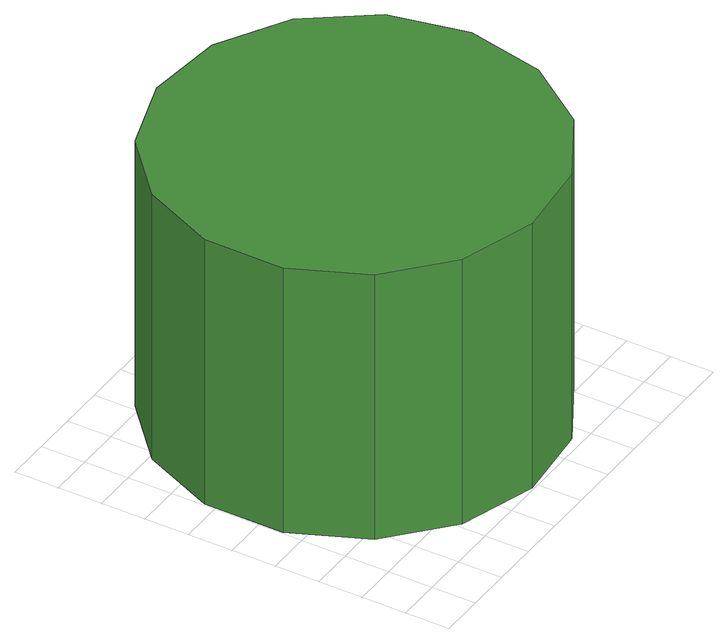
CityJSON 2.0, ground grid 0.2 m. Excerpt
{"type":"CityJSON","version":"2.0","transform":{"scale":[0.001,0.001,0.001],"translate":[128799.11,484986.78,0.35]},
"CityObjects":{
"tree1":{"type":"SolitaryVegetationObject","attributes":{"function":"something"},"geometry":[{"type":"MultiSurface","lod":"1","boundaries":[[[0,1,2,3,4,5,6,7,8,9,10,11,12,13,14]],[[15,16,17,18,19,20,21,22,23,24,25,26,27,28,29]],[[0,29,28,1]],[[1,28,27,2]],[[2,27,26,3]],[[3,26,25,4]],[[4,25,24,5]],[[5,24,23,6]],[[6,23,22,7]],[[7,22,21,8]],[[8,21,20,9]],[[9,20,19,10]],[[10,19,18,11]],[[11,18,17,12]],[[12,17,16,13]],[[13,16,15,14]],[[14,15,29,0]]]}]}
},
"vertices":[
[1733,874,1295],[1658,1228,1295],[1445,1521,1295],[1131,1702,1295],[771,1740,1295],[426,1628,1295],[157,1386,1295],[10,1055,1295],[10,693,1295],[157,362,1295],[426,119,1295],[771,8,1295],[1131,45,1295],[1445,226,1295],[1658,520,1295],[1658,520,5],[1445,226,5],[1131,45,5],[771,8,5],[426,119,5],[157,362,5],[10,693,5],[10,1055,5],[157,1386,5],[426,1628,5],[771,1740,5],[1131,1702,5],[1445,1521,5],[1658,1228,5],[1733,874,5]
]}
